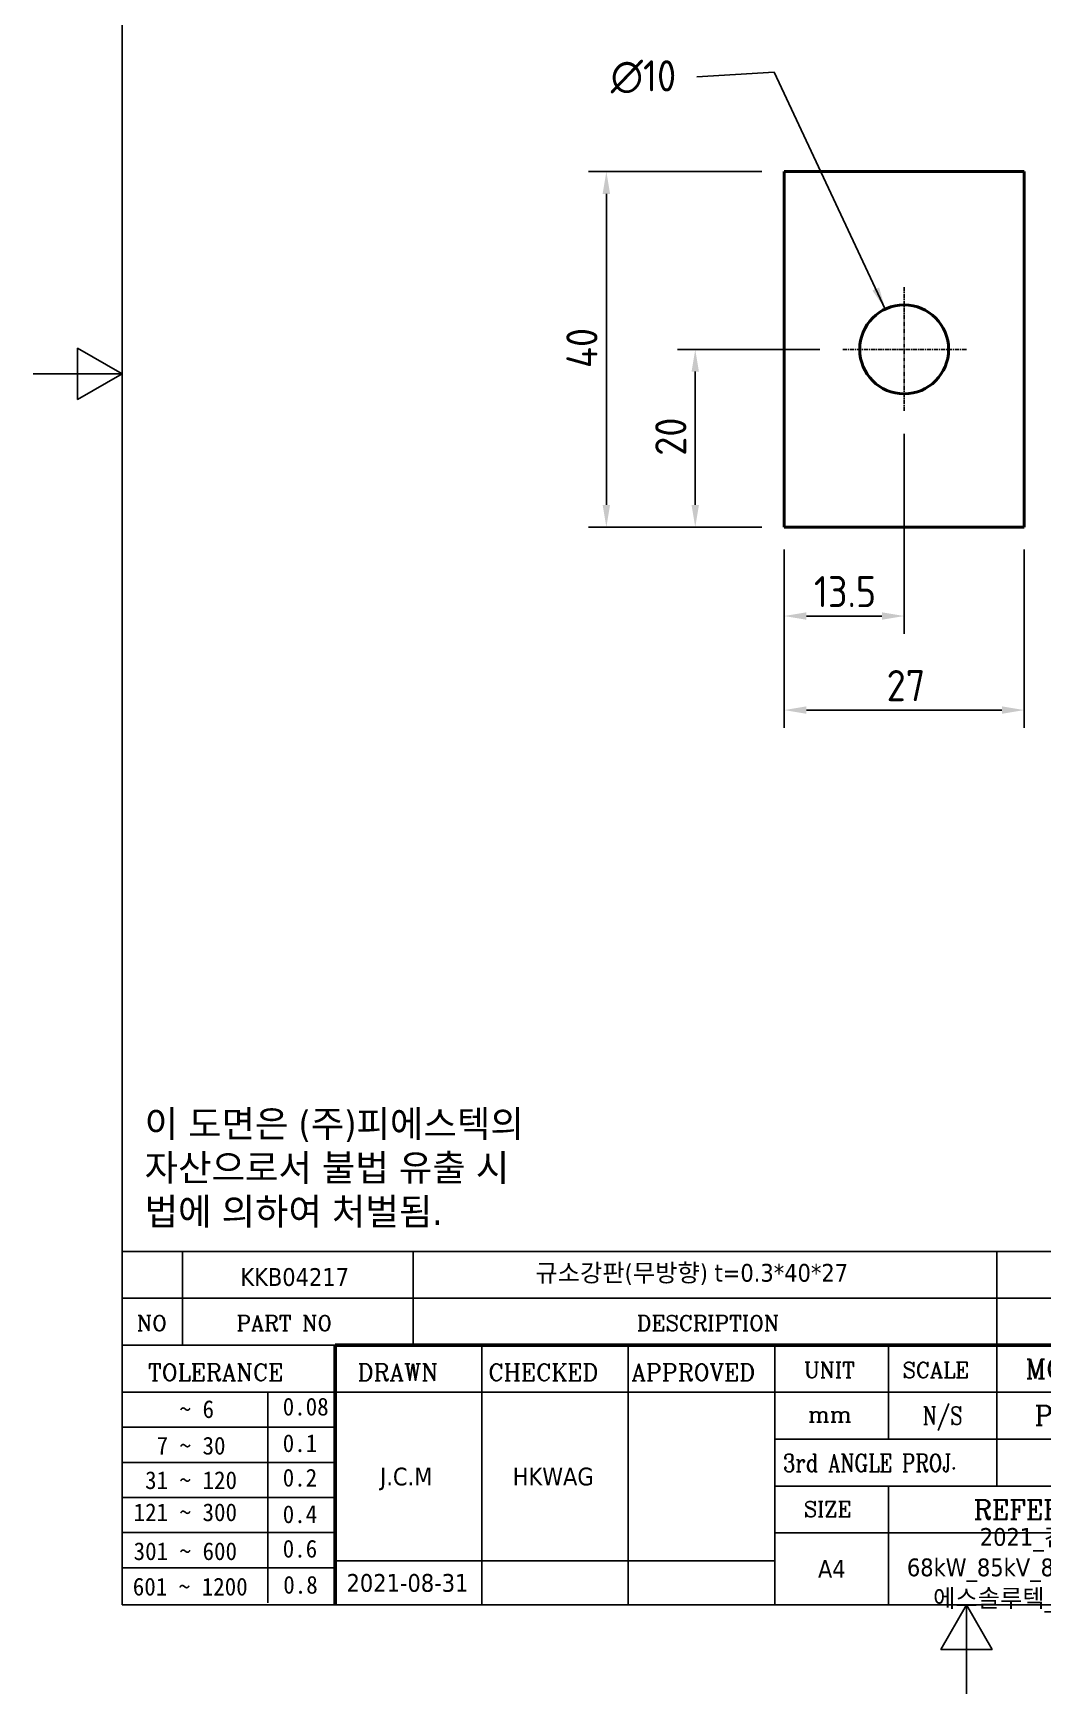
# Model space of a CAD drawing. Header units: millimetres. Extents: x 0 to 210, y 0 to 297.
# Drawn here: x 0 to 113.6, y 0 to 186.8 of the extents above; entities that cross this region are included whole.
import ezdxf
from ezdxf.enums import TextEntityAlignment as Align

# ---------------------------------------------------------------- set-up
doc = ezdxf.new("R2010")
doc.units = ezdxf.units.MM
doc.linetypes.add('CHAIN', pattern=[0.7087, 0.4724, -0.0591, 0.1181, -0.0591])
doc.layers.get('0').update_dxf_attribs({"color": 3, "lineweight": 25, "true_color": 0x00ff00})
for name, color, linetype, lineweight, true_color in [('가시적인 것(ISO)', 3, 'Continuous', 40, 0x00ff00), ('기호(ISO)', 5, 'Continuous', 25, 0x0000ff), ('제목(ISO)', 5, 'Continuous', 50, 0x0000ff), ('중심 표식(ISO)', 1, 'Continuous', 25, 0xff0000), ('치수(ISO)', 2, 'Continuous', 25, 0xffff00)]:
    doc.layers.add(name, color=color, linetype=linetype, lineweight=lineweight, true_color=true_color)
doc.layers.add('경계(ISO)', color=7, linetype='Continuous', lineweight=25)
doc.styles.add('HAN_291', font='')
doc.styles.add('RC_284', font='ROMANC.shx')
doc.styles.add('RC_287', font='ROMANC.shx')
doc.styles.add('RC_292', font='ROMANC.shx')
doc.styles.add('문자 텍스트_PSTEK_POSCO', font='isocp.shx')
doc.styles.add('치수 텍스트_PSTEK_POSCO', font='isocp.shx')
doc.styles.add('텍스트 스타일198', font='tahoma.ttf')
doc.styles.add('텍스트 스타일333', font='ROMANC.shx', dxfattribs={"width": 0.800000011920929})
doc.styles.get('HAN_291').set_extended_font_data('GulimChe')
doc.dimstyles.new('치수_PSTEK_POSCO', dxfattribs={"dimtxt": 3.5, "dimasz": 2.5, "dimexe": 2, "dimexo": 2.5, "dimgap": 1, "dimtad": 1, "dimrnd": 1e-08, "dimdsep": 46, "dimtxsty": '치수 텍스트_PSTEK_POSCO', "dimcen": 0.09, "dimdle": 10, "dimclrd": 7, "dimclre": 7, "dimclrt": 2, "dimadec": 1, "dimazin": 2, "dimtfac": 1, "dimtmove": 0, "dimatfit": 3, "dimfxl": 1, "dimtolj": 1, "dimlwd": -1, "dimlwe": -1, "dimarcsym": 0})
doc.dimstyles.new('치수_PSTEK_POSCO$7', dxfattribs={"dimtxt": 3.5, "dimasz": 2.5, "dimexe": 2, "dimexo": 2.5, "dimgap": 1, "dimtad": 1, "dimrnd": 1e-08, "dimdsep": 46, "dimtxsty": '치수 텍스트_PSTEK_POSCO', "dimcen": 0.09, "dimdle": 10, "dimclrd": 7, "dimclre": 7, "dimclrt": 2, "dimadec": 1, "dimazin": 2, "dimtfac": 1, "dimtmove": 0, "dimatfit": 3, "dimfxl": 1, "dimtolj": 1, "dimlwd": -1, "dimlwe": -1, "dimarcsym": 0})

# ---------------------------------------------------------------- blocks, each defined once
blk = doc.blocks.new('경계 Default Border')
at = {"layer": '경계(ISO)', "flags": 128}
for points in [[(10, 10), (10, 287.0000076293945), (200, 287.0000076293945), (200, 10), (10, 10)], [(0, 148.5000038146973), (10, 148.5000038146973), (5, 151.3867473602295), (5, 145.6132507324219), (10, 148.5000038146973)], [(105, 0), (105, 10), (102.1132469177246, 5), (107.8867530822754, 5), (105, 10)]]:
    blk.add_lwpolyline(points, dxfattribs=at)
blk = doc.blocks.new('제목 블록 PSTEK')
at = {"color": 180, "true_color": 0x3f00ff}
for p, q in [((182.475792979055, 11.79100474011392), (182.4757929790549, 51.56524660363496)), ((182.4757929790549, 51.56524660363496), (372.4757929537551, 51.56524660363496)), ((189.2651435055721, 51.56524660363496), (189.2651435055722, 41.00524660363494)), ((215.2152739891528, 41.00524660363494), (215.2152739891528, 51.56524660363496)), ((280.8758854511282, 51.56524660363496), (280.8758854511282, 41.00524660363494)), ((182.475792979055, 46.2852466036349), (372.4757929537551, 46.28524660363492)), ((182.475792979055, 41.00524660363493), (206.451475290024, 41.00524660363493)), ((222.9401812389276, 11.79100474011392), (222.9401812389276, 41.00524660363494)), ((239.4288871878316, 11.79100474011392), (239.4288871878316, 41.00524660363494)), ((255.9175931367356, 11.79100474011392), (255.9175931367356, 41.00524660363494)), ((268.6918866058747, 41.00524660363494), (268.6918866058747, 30.44524660363498)), ((280.8758854511282, 41.00524660363494), (280.8758854511282, 25.16524660363502)), ((182.475792979055, 35.72524660363497), (206.451475290024, 35.72524660363497)), ((198.8621818849491, 12.02524660363491), (198.8621818849491, 35.72524660363497)), ((206.451475290024, 35.72524660363497), (372.4757929537551, 35.72524660363497)), ((182.475792979055, 31.77524660363492), (206.451475290024, 31.77524660363492)), ((255.917593136736, 30.44524660363498), (372.4757929537552, 30.44524660363501)), ((182.475792979055, 27.82524660363487), (206.451475290024, 27.82524660363487)), ((255.9175931367359, 25.16524660363502), (372.4757929537552, 25.165246603635)), ((268.6918866058744, 25.16524660363502), (268.6918866058744, 11.79100474011392)), ((182.475792979055, 23.87524660363505), (206.451475290024, 23.87524660363505)), ((182.475792979055, 19.92524660363478), (206.451475290024, 19.92524660363478)), ((255.9175931367359, 19.88524660363481), (310.0881549537553, 19.88524660363481)), ((182.475792979055, 15.97524660363496), (206.451475290024, 15.97524660363496)), ((206.451475290024, 16.74100474011396), (255.9175931367359, 16.74100474011396)), ((182.475792979055, 11.79100474011392), (372.4757929537551, 11.79100474011389))]:
    blk.add_line(p, q, dxfattribs=at)
at = {"color": 7, "lineweight": 50}
for p, q in [((206.4514752900237, 11.79100474011392), (206.4514752900237, 41.00524660363494)), ((206.451475290024, 41.00524660363494), (372.4757929537551, 41.00524660363496))]:
    blk.add_line(p, q, dxfattribs=at)
at = {"layer": '제목(ISO)', "lineweight": 18}
blk.add_line((182.475792979055, 35.72500474011393), (182.475792979055, 11.79100474011392), dxfattribs=at)
at = {"color": 2, "true_color": 0xffff00}
for s, height, style, p in [('NO', 1.742399930953979, 'RC_284', (184.135398793432, 42.62317362549192)), ('PART NO', 1.742399930953979, 'RC_284', (195.3359407378685, 42.62317362549192)), ('DESCRIPTION', 1.742399930953979, 'RC_284', (240.4025565652523, 42.62317362549192)), ('MODEL NAME', 2.178000062704086, 'RC_292', (284.096330289083, 37.25462520371384)), (' TOLERANCE', 1.899999976158142, 'RC_287', (184.0872874387979, 37.00893196870329)), ('DRAWN', 1.899999976158142, 'RC_287', (208.9766620976279, 37.00893196870329)), ('CHECKED', 1.899999976158142, 'RC_287', (223.6856844514997, 37.00893196870329)), ('APPROVED', 1.899999976158142, 'RC_287', (239.7795453577791, 37.00893196870329)), ('UNIT', 1.742399930953979, 'RC_284', (259.1652673287452, 37.34317362549218)), ('SCALE', 1.742399930953979, 'RC_284', (270.2934779252897, 37.34317362549218)), ('    ~ 6', 2.000000029802322, 'HAN_291', (183.7721304966814, 32.8176515608431)), ('0.08', 2.000000029802322, 'HAN_291', (200.5467345600617, 33.09873600004101)), ('PART NAME', 2.178000062704086, 'RC_292', (285.1416959765849, 32.03045329421792)), ('mm', 1.742399930953979, 'RC_284', (259.6505418159997, 32.3543089683787)), ('  7 ~ 30', 2.000000029802322, 'HAN_291', (183.7721304966814, 28.70538114822415)), ('0.1', 2.000000029802322, 'HAN_291', (200.5467345600617, 28.98646558742206)), (' 31 ~ 120', 2.000000029802322, 'HAN_291', (183.7721304966814, 24.82628181916237)), ('0.2', 2.000000029802322, 'HAN_291', (200.5467345600617, 25.10736625836028)), ('121 ~ 300', 2.000000029802322, 'HAN_291', (183.7721304966814, 21.21401206133254)), ('0.4', 2.000000029802322, 'HAN_291', (200.5467345600617, 20.99509650053045)), ('SIZE', 1.742399930953979, 'RC_284', (259.1652673287452, 21.69497768947366)), ('REFERENCE', 2.178000062704086, 'RC_292', (278.2741065029841, 21.43214925458022)), ('301 ~ 600', 2.000000029802322, 'HAN_291', (183.7721304966814, 16.83491273227077)), ('0.6', 2.000000029802322, 'HAN_291', (200.5467345600617, 17.11599717146868)), ('0.8', 2.000000029802322, 'HAN_291', (200.6097246063884, 13.05732192299702)), ('601 ~ 1200', 2.000000029802322, 'HAN_291', (183.6802025156883, 12.84759660881125))]:
    blk.add_text(s, height=height, dxfattribs=dict(at, style=style)).set_placement(p)
at = {"color": 7, "style": '텍스트 스타일333', "width": 0.7999999523162842}
blk.add_text('N/S', height=2.000000029802322, dxfattribs=at).set_placement((274.7838860285014, 33.08524660363496), align=Align.MIDDLE_CENTER)
at = {"color": 2, "true_color": 0xffff00, "style": '텍스트 스타일333', "width": 0.7999999523162842}
blk.add_text('3rd ANGLE PROJ.', height=2.000000029802322, dxfattribs=at).set_placement((256.8430306642954, 26.76148381654429))
at = {"layer": '제목(ISO)', "color": 7, "style": '텍스트 스타일198'}
for tag, p in [('부품_번호_001', (195.7843283186424, 47.68004260673702)), ('설명_001', (228.974989565307, 48.1538814053939)), ('재질_001', (289.1697695546351, 48.12846258174469)), ("3._Q'TY_001", (311.2263236192254, 47.92524659519486)), ('질량\\P3;_001', (350.3046145979153, 48.1643332325385)), ('1._MODEL_NAME_001', (337.7973627190611, 37.34106929478932)), ('제목_001', (335.8721158869491, 32.14664180417335)), ('부품_번호_001', (334.4435685718743, 26.8052465951949)), ('설계자_001', (211.4997234691996, 25.23312566343435)), ('점검자_001', (226.4283219502686, 25.23446884679021)), ('프로젝트_001', (278.9744245225954, 18.43818283951269)), ('시트_크기_001', (260.7634369704525, 14.8381256569732)), ('프로젝트_002', (270.7718971243607, 15.01430360086118)), ('작성_날짜_001', (207.7280646059359, 13.26600473167383)), ('프로젝트_003', (273.7136559043495, 11.55047762554502))]:
    blk.add_attdef(tag, p, '', height=2.000000029802322, dxfattribs=at)
for tag, p in [('4._COLOR', (327.6805273250926, 48.92524660363493)), ('엔지니어링_승인자', (247.673240162284, 26.23312567187446)), ('점검_날짜', (231.1845342133799, 14.26600474011394)), ('엔지니어링_승인_날짜', (247.6732401622839, 14.26600474011394))]:
    blk.add_attdef(tag, text='', height=2.000000029802322, dxfattribs=at).set_placement(p, align=Align.MIDDLE_CENTER)
blk = doc.blocks.new('*D22')
at = {"layer": 'Defpoints', "color": 0, "transparency": 16777216}
for p in [(97.98239498931892, 144.2512481701855), (84.48239498931892, 131.2512481701855), (97.98239498931892, 121.2512481701855)]:
    blk.add_point(p, dxfattribs=at)
at = {"layer": '치수(ISO)', "color": 7, "transparency": 16777216}
for p, q in [((97.98239498931892, 141.7512481701855), (97.98239498931892, 119.2512481701855)), ((84.48239498931892, 128.7512481701855), (84.48239498931892, 119.2512481701855)), ((86.98239498931892, 121.2512481701855), (95.48239498931892, 121.2512481701855))]:
    blk.add_line(p, q, dxfattribs=at)
for points in [[(86.98239498931892, 121.6679148368522), (86.98239498931892, 120.8345815035188), (84.48239498931892, 121.2512481701855)], [(95.48239498931892, 121.6679148368522), (95.48239498931892, 120.8345815035188), (97.98239498931892, 121.2512481701855)]]:
    blk.add_solid(points, dxfattribs=at)
at = {"layer": '치수(ISO)', "color": 2, "transparency": 16777216, "insert": (87.83490761590363, 124.0012481701855), "char_height": 3.5, "attachment_point": 4, "style": '치수 텍스트_PSTEK_POSCO'}
blk.add_mtext('\\A1;13.5', dxfattribs=at)
blk = doc.blocks.new('*D23')
at = {"layer": 'Defpoints', "color": 0, "transparency": 16777216}
for p in [(84.48239498931892, 131.2512481701855), (111.4823949893189, 131.2512481701855), (84.48239498931892, 110.6733351604107)]:
    blk.add_point(p, dxfattribs=at)
at = {"layer": '치수(ISO)', "color": 7, "transparency": 16777216}
for p, q in [((84.48239498931892, 128.7512481701855), (84.48239498931892, 108.6733351604107)), ((111.4823949893189, 128.7512481701855), (111.4823949893189, 108.6733351604107)), ((108.9823949893189, 110.6733351604107), (86.98239498931892, 110.6733351604107))]:
    blk.add_line(p, q, dxfattribs=at)
for points in [[(86.98239498931892, 111.0900018270773), (86.98239498931892, 110.256668493744), (84.48239498931892, 110.6733351604107)], [(108.9823949893189, 111.0900018270773), (108.9823949893189, 110.256668493744), (111.4823949893189, 110.6733351604107)]]:
    blk.add_solid(points, dxfattribs=at)
at = {"layer": '치수(ISO)', "color": 2, "transparency": 16777216, "insert": (96.01295601294096, 113.4236796485996), "char_height": 3.5, "attachment_point": 4, "style": '치수 텍스트_PSTEK_POSCO'}
blk.add_mtext('\\A1;27', dxfattribs=at)
blk = doc.blocks.new('*D24')
at = {"layer": 'Defpoints', "color": 0, "transparency": 16777216}
for p in [(74.48239498931893, 151.2512481701855), (90.98239498931892, 151.2512481701855), (84.48239498931892, 131.2512481701855)]:
    blk.add_point(p, dxfattribs=at)
at = {"layer": '치수(ISO)', "color": 7, "transparency": 16777216}
for p, q in [((88.48239498931892, 151.2512481701855), (72.48239498931893, 151.2512481701855)), ((74.48239498931893, 133.7512481701855), (74.48239498931893, 148.7512481701855)), ((81.98239498931892, 131.2512481701855), (72.48239498931893, 131.2512481701855))]:
    blk.add_line(p, q, dxfattribs=at)
for points in [[(74.06572832265226, 148.7512481701855), (74.8990616559856, 148.7512481701855), (74.48239498931893, 151.2512481701855)], [(74.06572832265226, 133.7512481701855), (74.8990616559856, 133.7512481701855), (74.48239498931893, 131.2512481701855)]]:
    blk.add_solid(points, dxfattribs=at)
at = {"layer": '치수(ISO)', "color": 2, "transparency": 16777216, "insert": (71.73205050112995, 139.2804312410516), "char_height": 3.5, "attachment_point": 4, "rotation": 90, "style": '치수 텍스트_PSTEK_POSCO'}
blk.add_mtext('\\A1;20', dxfattribs=at)
blk = doc.blocks.new('*D25')
at = {"layer": 'Defpoints', "color": 0, "transparency": 16777216}
for p in [(64.48239498931895, 171.2512481701855), (84.4823949893189, 171.2512481701855), (84.48239498931892, 131.2512481701855)]:
    blk.add_point(p, dxfattribs=at)
at = {"layer": '치수(ISO)', "color": 7, "transparency": 16777216}
for p, q in [((81.9823949893189, 171.2512481701855), (62.48239498931894, 171.2512481701855)), ((64.48239498931893, 133.7512481701855), (64.48239498931895, 168.7512481701855)), ((81.98239498931892, 131.2512481701855), (62.48239498931893, 131.2512481701855))]:
    blk.add_line(p, q, dxfattribs=at)
for points in [[(64.06572832265228, 168.7512481701855), (64.89906165598562, 168.7512481701855), (64.48239498931895, 171.2512481701855)], [(64.06572832265226, 133.7512481701855), (64.8990616559856, 133.7512481701855), (64.48239498931893, 131.2512481701855)]]:
    blk.add_solid(points, dxfattribs=at)
at = {"layer": '치수(ISO)', "color": 2, "transparency": 16777216, "insert": (61.73239498931891, 149.1498702174296), "char_height": 3.5, "attachment_point": 4, "rotation": 90, "style": '치수 텍스트_PSTEK_POSCO'}
blk.add_mtext('\\A1;40', dxfattribs=at)

msp = doc.modelspace()

# ---------------------------------------------------------------- linework, layer by layer
at = {"layer": '가시적인 것(ISO)'}
for p, q in [((84.48239498931892, 131.2512481701855), (84.4823949893189, 171.2512481701855)), ((84.4823949893189, 171.2512481701855), (111.4823949893189, 171.2512481701855)), ((111.4823949893189, 171.2512481701855), (111.4823949893189, 131.2512481701855)), ((111.4823949893189, 131.2512481701855), (84.48239498931892, 131.2512481701855))]:
    msp.add_line(p, q, dxfattribs=at)
msp.add_circle((97.98239498931892, 151.2512481701855), 5, dxfattribs=at)
at = {"layer": '중심 표식(ISO)', "linetype": 'CHAIN'}
for p, q in [((97.98239498931892, 158.2512481701855), (97.98239498931892, 144.2512481701855)), ((104.9823949893189, 151.2512481701855), (90.98239498931892, 151.2512481701855))]:
    msp.add_line(p, q, dxfattribs=at)

# ---------------------------------------------------------------- block references
msp.add_blockref('경계 Default Border', (0, 0))
ref = msp.add_blockref('제목 블록 PSTEK', (-172.4757929537552, -1.791004740113895))
ref.add_attrib('설계자_001', 'J.C.M', (39.02393051544444, 23.44212092332045), dxfattribs={"layer": '제목(ISO)', "color": 7, "height": 2.000000029802322, "style": '텍스트 스타일198'})
ref.add_attrib('점검자_001', 'HKWAG', (53.95252899651337, 23.44346410667632), dxfattribs={"layer": '제목(ISO)', "color": 7, "height": 2.000000029802322, "style": '텍스트 스타일198'})
ref.add_attrib('프로젝트_001', '2021_컨버터_DC', (106.4986315688402, 16.64717809939879), dxfattribs={"layer": '제목(ISO)', "color": 7, "height": 2.000000029802322, "style": '텍스트 스타일198'})
ref.add_attrib('시트_크기_001', 'A4', (88.28764401669724, 13.04712091685931), dxfattribs={"layer": '제목(ISO)', "color": 7, "height": 2.000000029802322, "style": '텍스트 스타일198'})
ref.add_attrib('작성_날짜_001', '2021-08-31', (35.25227165218074, 11.47499999155994), dxfattribs={"layer": '제목(ISO)', "color": 7, "height": 2.000000029802322, "style": '텍스트 스타일198'})
ref.add_attrib('설명_001', '규소강판(무방향) t=0.3*40*27', (56.49919661155185, 46.36287666528001), dxfattribs={"layer": '제목(ISO)', "color": 7, "height": 2.000000029802322, "style": '텍스트 스타일198'})
ref.add_attrib('부품_번호_001', 'KKB04217', (23.30853536488718, 45.88903786662313), dxfattribs={"layer": '제목(ISO)', "color": 7, "height": 2.000000029802322, "style": '텍스트 스타일198'})
ref.add_attrib('프로젝트_002', '68kW_85kV_800mA 집진기_피', (98.2961041706056, 13.22329886074729), dxfattribs={"layer": '제목(ISO)', "color": 7, "height": 2.000000029802322, "style": '텍스트 스타일198'})
ref.add_attrib('프로젝트_003', '에스솔루텍_부산패션단지', (101.2378629505943, 9.759472885431132), dxfattribs={"layer": '제목(ISO)', "color": 7, "height": 2.000000029802322, "style": '텍스트 스타일198'})

# ---------------------------------------------------------------- texts
at = {"layer": '기호(ISO)', "color": 2, "true_color": 0xffff00, "insert": (64.9813141522018, 181.9085859962757), "char_height": 3.499999940395355, "width": 8.67625786662102, "attachment_point": 4, "line_spacing_factor": 0.612500011920929, "style": '치수 텍스트_PSTEK_POSCO'}
msp.add_mtext('{\\fisocp|b0|i0;\\H3.5000;\\fAIGDT|b0|i0;\\H3.5000;n\\fisocp|b0|i0;\\H3.5000;10}', dxfattribs=at)
at = {"layer": '기호(ISO)', "color": 7, "insert": (12.5345017592702, 59.03223318725009), "char_height": 3.00000011920929, "width": 60.84077827472761, "attachment_point": 4, "line_spacing_factor": 0.9878842234611511, "style": '문자 텍스트_PSTEK_POSCO'}
msp.add_mtext('{\\fTahoma|b0|i0;\\H3.0000;이 도면은 (주)피에스텍의\\P자산으로서 불법 유출 시 \\P법에 의하여 처벌됨.}', dxfattribs=at)

# ---------------------------------------------------------------- dimensions: what is measured, and where the dimension line sits
at = {"layer": '치수(ISO)', "color": 7}
for base, p1, p2, angle, picture, middle in [((64.48239498931895, 171.2512481701855), (84.48239498931892, 131.2512481701855), (84.4823949893189, 171.2512481701855), 90, '*D25', (64.48239498931892, 151.2512481701855)), ((74.48239498931893, 151.2512481701855), (84.48239498931892, 131.2512481701855), (90.98239498931892, 151.2512481701855), 90, '*D24', (74.48239498931892, 141.2512481701855)), ((84.48239498931892, 110.6733351604107), (111.4823949893189, 131.2512481701855), (84.48239498931892, 131.2512481701855), 180, '*D23', (97.98239498931892, 110.6733351604107))]:
    dim = msp.add_linear_dim(base=base, p1=p1, p2=p2, angle=angle, dimstyle='치수_PSTEK_POSCO', override={"dimdec": 2, "dimtp": 0, "dimtm": -0, "dimtdec": 2, "dimtofl": 0, "dimatfit": 1}, dxfattribs=at)
    dim.commit()
    dim.dimension.update_dxf_attribs({"geometry": picture, "text_midpoint": middle, "dimtype": 160})
dim = msp.add_linear_dim(base=(97.98239498931892, 121.2512481701855), p1=(84.48239498931892, 131.2512481701855), p2=(97.98239498931892, 144.2512481701855), dimstyle='치수_PSTEK_POSCO', override={"dimdec": 2, "dimtp": 0, "dimtm": -0, "dimtdec": 2, "dimtofl": 0, "dimatfit": 1}, dxfattribs=at)
dim.commit()
dim.dimension.update_dxf_attribs({"geometry": '*D22', "text_midpoint": (91.23239498931892, 121.2512481701855), "dimtype": 160})

# ---------------------------------------------------------------- leaders
at = {"layer": '기호(ISO)', "color": 7, "annotation_type": 0, "has_hookline": 1, "hookline_direction": 1, "text_width": 7.903008390596369}
msp.add_leader([(95.85837205820727, 155.7776735355386), (83.35363839836994, 182.4260410252666), (74.65757201882282, 181.9085859962757)], dimstyle='치수_PSTEK_POSCO$7', override={"dimtad": 0}, dxfattribs=at)

doc.saveas('drawing.dxf')
